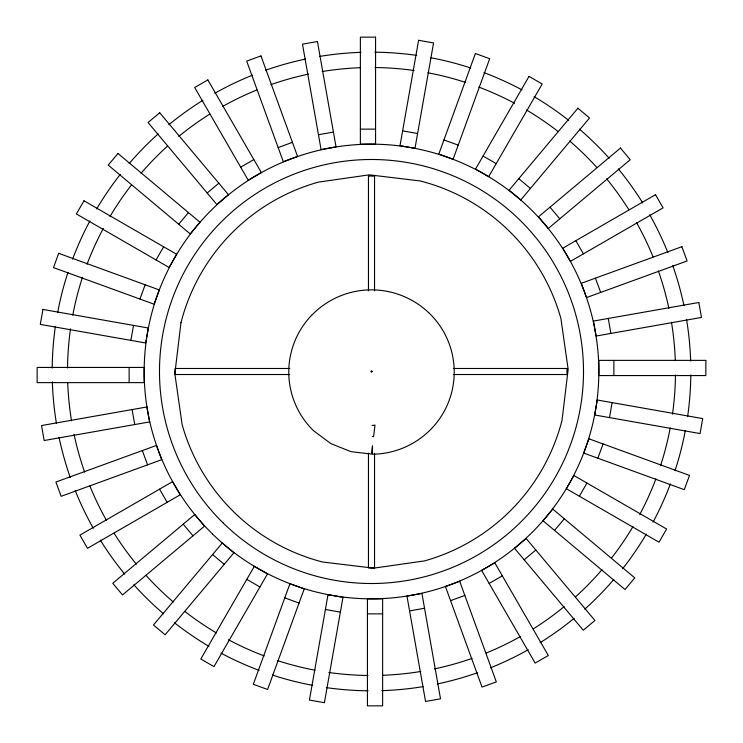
<?xml version="1.0" encoding="UTF-8"?>
<svg xmlns="http://www.w3.org/2000/svg" width="743" height="743" viewBox="0 0 743 743"><rect width="100%" height="100%" fill="white"/><g stroke="black" fill="none" stroke-linecap="round" stroke-linejoin="round"><path stroke-width="1.11" d="M130.879 340.368L133.517 325.406M609.483 417.594L612.121 402.632M372.252 371.611C370.534 373.924 370.59 369.057 372.252 371.407M139.944 299.058L145.136 284.773M597.864 458.227L603.056 443.942M156.039 259.948L163.636 246.787M579.364 496.213L586.961 483.052M178.682 224.228L188.453 212.591M554.547 530.409L564.318 518.772M207.186 192.985L218.823 183.215M524.177 559.785L535.814 550.015M240.676 167.166L253.837 159.569M489.163 583.431L502.324 575.834M278.151 147.551L292.436 142.35M450.564 600.65L464.849 595.449M318.45 134.743L333.421 132.105M409.579 610.895L424.55 608.257M372.094 425.498L375.001 425.089L373.599 436.67L372.215 436.512M360.374 129.133L375.568 129.133M175.459 368.482L289.872 368.482M453.379 368.482L566.993 368.482L566.993 374.518L453.379 374.518M289.724 374.518L175.097 374.518L175.097 368.482M368.463 567.903L374.537 567.903L374.537 453.258M367.432 613.867L382.626 613.867M402.632 130.879L417.594 133.517M325.406 609.483L340.368 612.121M443.942 139.944L458.227 145.136M284.773 597.864L299.058 603.056M483.052 156.039L496.213 163.636M246.787 579.364L259.948 586.961M518.772 178.682L530.409 188.453M212.591 554.547L224.228 564.318M550.015 207.186L559.785 218.823M183.215 524.177L192.985 535.814M575.834 240.676L583.431 253.837M159.569 489.163L167.166 502.324M595.449 278.151L600.65 292.436M142.35 450.564L147.551 464.849M608.257 318.45L610.895 333.421M132.105 409.579L134.743 424.55M613.867 360.374L613.867 375.568M374.537 290.829L374.537 176.091L368.463 176.091L368.463 290.829M368.463 453.109L368.463 567.541M129.133 367.432L129.133 382.626M675.471 375.001A303.989 303.989 0 0 1 672.48 414.176M670.223 427.875A303.989 303.989 0 0 1 660.536 465.675M655.93 478.78A303.989 303.989 0 0 1 639.723 514.565M632.999 526.518A303.989 303.989 0 0 1 611.535 558.03M602.006 569.686A303.989 303.989 0 0 1 575.584 596.805M564.188 606.622A303.989 303.989 0 0 1 533.233 628.903M520.453 636.5A303.989 303.989 0 0 1 486.108 653.06M472.037 658.391A303.989 303.989 0 0 1 434.46 668.904M420.807 671.468A303.989 303.989 0 0 1 382.868 675.276M367.999 675.471A303.989 303.989 0 0 1 328.824 672.48M315.125 670.223A303.989 303.989 0 0 1 277.325 660.536M264.22 655.93A303.989 303.989 0 0 1 228.435 639.723M216.482 632.999A303.989 303.989 0 0 1 184.97 611.535M173.314 602.006A303.989 303.989 0 0 1 146.195 575.584M136.378 564.188A303.989 303.989 0 0 1 114.097 533.233M106.5 520.453A303.989 303.989 0 0 1 89.94 486.108M84.609 472.037A303.989 303.989 0 0 1 74.096 434.46M71.532 420.807A303.989 303.989 0 0 1 67.724 382.868M67.529 367.999A303.989 303.989 0 0 1 70.52 328.824M72.777 315.125A303.989 303.989 0 0 1 82.464 277.325M87.07 264.22A303.989 303.989 0 0 1 103.277 228.435M110.001 216.482A303.989 303.989 0 0 1 131.465 184.97M140.994 173.314A303.989 303.989 0 0 1 167.416 146.195M178.812 136.378A303.989 303.989 0 0 1 209.767 114.097M222.547 106.5A303.989 303.989 0 0 1 256.892 89.94M270.963 84.609A303.989 303.989 0 0 1 308.54 74.096M322.193 71.532A303.989 303.989 0 0 1 360.132 67.724M375.001 67.529A303.989 303.989 0 0 1 414.176 70.52M427.875 72.777A303.989 303.989 0 0 1 465.675 82.464M478.78 87.07A303.989 303.989 0 0 1 514.565 103.277M526.518 110.001A303.989 303.989 0 0 1 558.03 131.465M569.686 140.994A303.989 303.989 0 0 1 596.805 167.416M606.622 178.812A303.989 303.989 0 0 1 628.903 209.767M636.5 222.547A303.989 303.989 0 0 1 653.06 256.892M658.391 270.963A303.989 303.989 0 0 1 668.904 308.54M671.468 322.193A303.989 303.989 0 0 1 675.276 360.132M690.804 374.881A319.323 319.323 0 0 1 687.619 416.628M685.343 430.42A319.323 319.323 0 0 1 675.015 470.709M670.381 483.907A319.323 319.323 0 0 1 653.106 522.041M646.336 534.078A319.323 319.323 0 0 1 622.708 568.636M613.829 579.447A319.323 319.323 0 0 1 584.75 609.176M574.144 618.287A319.323 319.323 0 0 1 540.115 642.676M528.227 649.716A319.323 319.323 0 0 1 490.482 667.827M477.396 672.759A319.323 319.323 0 0 1 437.339 683.959M423.603 686.541A319.323 319.323 0 0 1 381.93 690.656M368.119 690.804A319.323 319.323 0 0 1 326.372 687.619M312.58 685.343A319.323 319.323 0 0 1 272.291 675.015M259.093 670.381A319.323 319.323 0 0 1 220.959 653.106M208.922 646.336A319.323 319.323 0 0 1 174.364 622.708M163.553 613.829A319.323 319.323 0 0 1 133.824 584.75M124.713 574.144A319.323 319.323 0 0 1 100.324 540.115M93.284 528.227A319.323 319.323 0 0 1 75.173 490.482M70.241 477.396A319.323 319.323 0 0 1 59.041 437.339M56.459 423.603A319.323 319.323 0 0 1 52.344 381.93M52.196 368.119A319.323 319.323 0 0 1 55.381 326.372M57.657 312.58A319.323 319.323 0 0 1 67.984 272.291M72.619 259.093A319.323 319.323 0 0 1 89.894 220.959M96.664 208.922A319.323 319.323 0 0 1 120.292 174.364M129.171 163.553A319.323 319.323 0 0 1 158.25 133.824M168.856 124.713A319.323 319.323 0 0 1 202.885 100.324M214.773 93.284A319.323 319.323 0 0 1 252.518 75.173M265.604 70.241A319.323 319.323 0 0 1 305.661 59.041M319.397 56.459A319.323 319.323 0 0 1 361.07 52.344M374.881 52.196A319.323 319.323 0 0 1 416.628 55.381M430.42 57.657A319.323 319.323 0 0 1 470.709 67.984M483.907 72.619A319.323 319.323 0 0 1 522.041 89.894M534.078 96.664A319.323 319.323 0 0 1 568.636 120.292M579.447 129.171A319.323 319.323 0 0 1 609.176 158.25M618.287 168.856A319.323 319.323 0 0 1 642.676 202.885M649.716 214.773A319.323 319.323 0 0 1 667.827 252.518M672.759 265.604A319.323 319.323 0 0 1 683.959 305.661M686.541 319.397A319.323 319.323 0 0 1 690.656 361.07M312.348 314.558A81.86 81.86 0 0 0 313.648 430.801L330.932 443.655L350.975 451.651L371.5 454.066L372.484 445.856L372.41 454.214A82.984 82.984 0 0 0 430.643 429.51M312.376 314.586A83.04 83.04 0 0 1 429.324 313.305M429.352 313.277A81.86 81.86 0 0 1 430.652 429.519M180.976 322.694L174.837 373.673L182.1 424.504A196.681 196.681 0 0 0 322.694 562.024L373.673 568.163L424.504 560.9A196.681 196.681 0 0 0 562.024 420.306L568.163 369.327L560.9 318.496A196.681 196.681 0 0 0 420.306 180.976L369.327 174.837L318.496 182.1A196.681 196.681 0 0 0 180.976 322.694M42.936 309.432L40.298 324.403L145.693 342.987L148.34 328.016L42.936 309.432M418.597 40.298L400.013 145.693L414.984 148.34L433.568 42.936L418.597 40.298M328.016 594.66L309.432 700.064L324.403 702.702L342.987 597.307L328.016 594.66M597.307 400.013L594.66 414.984L700.064 433.568L702.702 418.597L597.307 400.013M58.706 253.317L53.505 267.601L154.08 304.203L159.281 289.928L58.706 253.317M475.399 53.505L438.797 154.08L453.072 159.281L489.683 58.706L475.399 53.505M289.928 583.719L253.317 684.294L267.601 689.495L304.203 588.92L289.928 583.719M588.92 438.797L583.719 453.072L684.294 489.683L689.495 475.399L588.92 438.797M83.978 200.796L76.38 213.965L169.07 267.471L176.667 254.31L83.978 200.796M529.035 76.38L475.529 169.07L488.69 176.667L542.204 83.978L529.035 76.38M254.31 566.333L200.796 659.022L213.965 666.62L267.471 573.93L254.31 566.333M573.93 475.529L566.333 488.69L659.022 542.204L666.62 529.035L573.93 475.529M117.988 153.467L108.218 165.104L190.208 233.906L199.978 222.259L117.988 153.467M577.896 108.218L509.094 190.208L520.741 199.978L589.533 117.988L577.896 108.218M222.259 543.022L153.467 625.012L165.104 634.782L233.906 552.792L222.259 543.022M552.792 509.094L543.022 520.741L625.012 589.533L634.782 577.896L552.792 509.094M159.708 112.76L148.061 122.53L216.854 204.511L228.5 194.74L159.708 112.76M620.47 148.061L538.489 216.854L548.26 228.5L630.24 159.708L620.47 148.061M194.74 514.5L112.76 583.292L122.53 594.939L204.511 526.146L194.74 514.5M526.146 538.489L514.5 548.26L583.292 630.24L594.939 620.47L526.146 538.489M207.854 79.91L194.685 87.507L248.199 180.196L261.369 172.599L207.854 79.91M655.493 194.685L562.804 248.199L570.401 261.369L663.09 207.854L655.493 194.685M172.599 481.631L79.91 535.146L87.507 548.315L180.196 494.801L172.599 481.631M494.801 562.804L481.631 570.401L535.146 663.09L548.315 655.493L494.801 562.804M260.969 55.92L246.685 61.121L283.297 161.686L297.581 156.494L260.969 55.92M681.879 246.685L581.314 283.297L586.506 297.581L687.08 260.969L681.879 246.685M156.494 445.419L55.92 482.031L61.121 496.315L161.686 459.703L156.494 445.419M459.703 581.314L445.419 586.506L482.031 687.08L496.315 681.879L459.703 581.314M317.447 41.524L302.485 44.162L321.069 149.566L336.04 146.919L317.447 41.524M698.838 302.485L593.434 321.069L596.081 336.04L701.476 317.447L698.838 302.485M146.919 406.96L41.524 425.553L44.162 440.515L149.566 421.931L146.919 406.96M421.931 593.434L406.96 596.081L425.553 701.476L440.515 698.838L421.931 593.434M375.568 37.15L360.374 37.15L360.374 144.179L375.568 144.179L375.568 37.15M705.85 360.374L598.821 360.374L598.821 375.568L705.85 375.568L705.85 360.374M144.179 367.432L37.15 367.432L37.15 382.626L144.179 382.626L144.179 367.432M382.626 598.821L367.432 598.821L367.432 705.85L382.626 705.85L382.626 598.821M223.253 523.063A212.006 212.006 0 0 0 576.874 424.104A212.006 212.006 0 0 0 314.373 167.333A212.006 212.006 0 0 0 223.253 523.063M212.535 534.022A227.339 227.339 0 0 0 591.725 427.912A227.339 227.339 0 0 0 310.24 152.575A227.339 227.339 0 0 0 212.535 534.022"/></g></svg>
